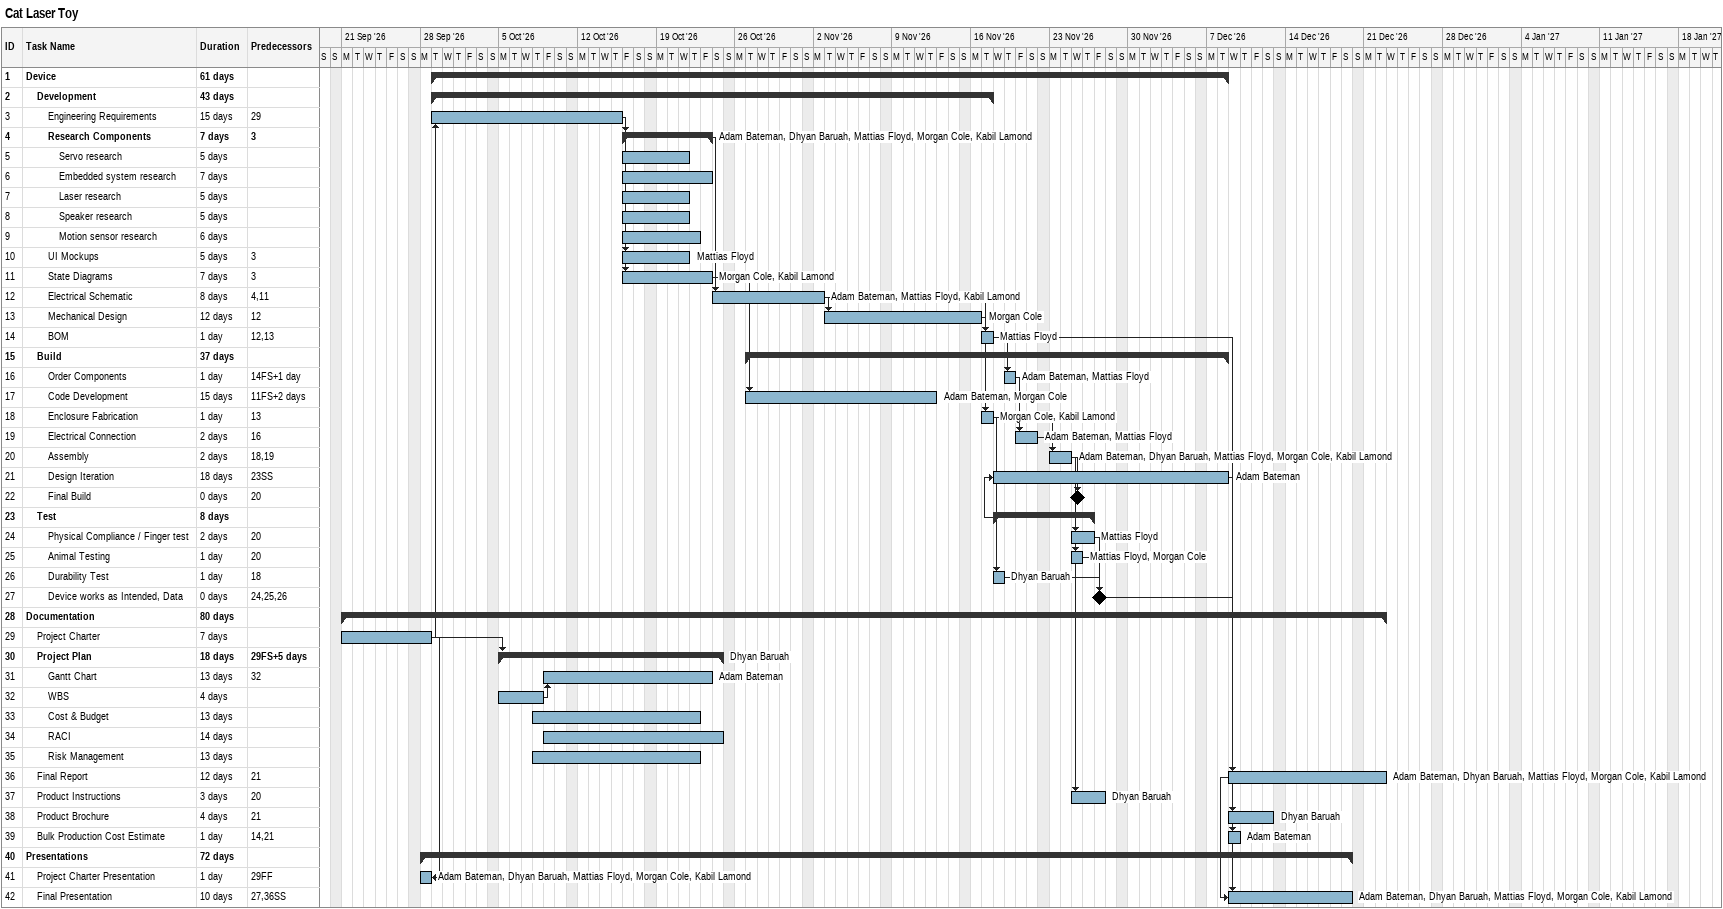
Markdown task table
Cat Laser Toy

| ID | Level | Task | Duration | Start | Finish | Predecessors | Resources |
|---|---|---|---|---|---|---|---|
| 1 | 1 | **Device** | 61d | 2026-09-29 | 2026-12-08 |  |  |
| 2 | 2 | **Development** | 43d | 2026-09-29 | 2026-11-17 |  |  |
| 3 | 3 | Engineering Requirements | 15d | 2026-09-29 | 2026-10-15 | 29 |  |
| 4 | 3 | **Research Components** | 7d | 2026-10-16 | 2026-10-23 | 3 | Adam Bateman, Dhyan Baruah, Mattias Floyd, Morgan Cole, Kabil Lamond |
| 5 | 4 | Servo research | 5d | 2026-10-16 | 2026-10-21 |  |  |
| 6 | 4 | Embedded system research | 7d | 2026-10-16 | 2026-10-23 |  |  |
| 7 | 4 | Laser research | 5d | 2026-10-16 | 2026-10-21 |  |  |
| 8 | 4 | Speaker research | 5d | 2026-10-16 | 2026-10-21 |  |  |
| 9 | 4 | Motion sensor research | 6d | 2026-10-16 | 2026-10-22 |  |  |
| 10 | 3 | UI Mockups | 5d | 2026-10-16 | 2026-10-21 | 3 | Mattias Floyd |
| 11 | 3 | State Diagrams | 7d | 2026-10-16 | 2026-10-23 | 3 | Morgan Cole, Kabil Lamond |
| 12 | 3 | Electrical Schematic | 8d | 2026-10-24 | 2026-11-02 | 4, 11 | Adam Bateman, Mattias Floyd, Kabil Lamond |
| 13 | 3 | Mechanical Design | 12d | 2026-11-03 | 2026-11-16 | 12 | Morgan Cole |
| 14 | 3 | BOM | 1d | 2026-11-17 | 2026-11-17 | 12, 13 | Mattias Floyd |
| 15 | 2 | **Build** | 37d | 2026-10-27 | 2026-12-08 |  |  |
| 16 | 3 | Order Components | 1d | 2026-11-19 | 2026-11-19 | 14FS+1d | Adam Bateman, Mattias Floyd |
| 17 | 3 | Code Development | 15d | 2026-10-27 | 2026-11-12 | 11FS+2d | Adam Bateman, Morgan Cole |
| 18 | 3 | Enclosure Fabrication | 1d | 2026-11-17 | 2026-11-17 | 13 | Morgan Cole, Kabil Lamond |
| 19 | 3 | Electrical Connection | 2d | 2026-11-20 | 2026-11-21 | 16 | Adam Bateman, Mattias Floyd |
| 20 | 3 | Assembly | 2d | 2026-11-23 | 2026-11-24 | 18, 19 | Adam Bateman, Dhyan Baruah, Mattias Floyd, Morgan Cole, Kabil Lamond |
| 21 | 3 | Design Iteration | 18d | 2026-11-18 | 2026-12-08 | 23SS | Adam Bateman |
| 22 | 3 | Final Build | 0d | 2026-11-25 | 2026-11-25 | 20 |  |
| 23 | 2 | **Test** | 8d | 2026-11-18 | 2026-11-26 |  |  |
| 24 | 3 | Physical Compliance / Finger test | 2d | 2026-11-25 | 2026-11-26 | 20 | Mattias Floyd |
| 25 | 3 | Animal Testing | 1d | 2026-11-25 | 2026-11-25 | 20 | Mattias Floyd, Morgan Cole |
| 26 | 3 | Durability Test | 1d | 2026-11-18 | 2026-11-18 | 18 | Dhyan Baruah |
| 27 | 3 | Device works as Intended, Data | 0d | 2026-11-27 | 2026-11-27 | 24, 25, 26 |  |
| 28 | 1 | **Documentation** | 80d | 2026-09-21 | 2026-12-22 |  |  |
| 29 | 2 | Project Charter | 7d | 2026-09-21 | 2026-09-28 |  |  |
| 30 | 2 | **Project Plan** | 18d | 2026-10-05 | 2026-10-24 | 29FS+5d | Dhyan Baruah |
| 31 | 3 | Gantt Chart | 13d | 2026-10-09 | 2026-10-23 | 32 | Adam Bateman |
| 32 | 3 | WBS | 4d | 2026-10-05 | 2026-10-08 |  |  |
| 33 | 3 | Cost & Budget | 13d | 2026-10-08 | 2026-10-22 |  |  |
| 34 | 3 | RACI | 14d | 2026-10-09 | 2026-10-24 |  |  |
| 35 | 3 | Risk Management | 13d | 2026-10-08 | 2026-10-22 |  |  |
| 36 | 2 | Final Report | 12d | 2026-12-09 | 2026-12-22 | 21 | Adam Bateman, Dhyan Baruah, Mattias Floyd, Morgan Cole, Kabil Lamond |
| 37 | 2 | Product Instructions | 3d | 2026-11-25 | 2026-11-27 | 20 | Dhyan Baruah |
| 38 | 2 | Product Brochure | 4d | 2026-12-09 | 2026-12-12 | 21 | Dhyan Baruah |
| 39 | 2 | Bulk Production Cost Estimate | 1d | 2026-12-09 | 2026-12-09 | 14, 21 | Adam Bateman |
| 40 | 1 | **Presentations** | 72d | 2026-09-28 | 2026-12-19 |  |  |
| 41 | 2 | Project Charter Presentation | 1d | 2026-09-28 | 2026-09-28 | 29FF | Adam Bateman, Dhyan Baruah, Mattias Floyd, Morgan Cole, Kabil Lamond |
| 42 | 2 | Final Presentation | 10d | 2026-12-09 | 2026-12-19 | 27, 36SS | Adam Bateman, Dhyan Baruah, Mattias Floyd, Morgan Cole, Kabil Lamond |
